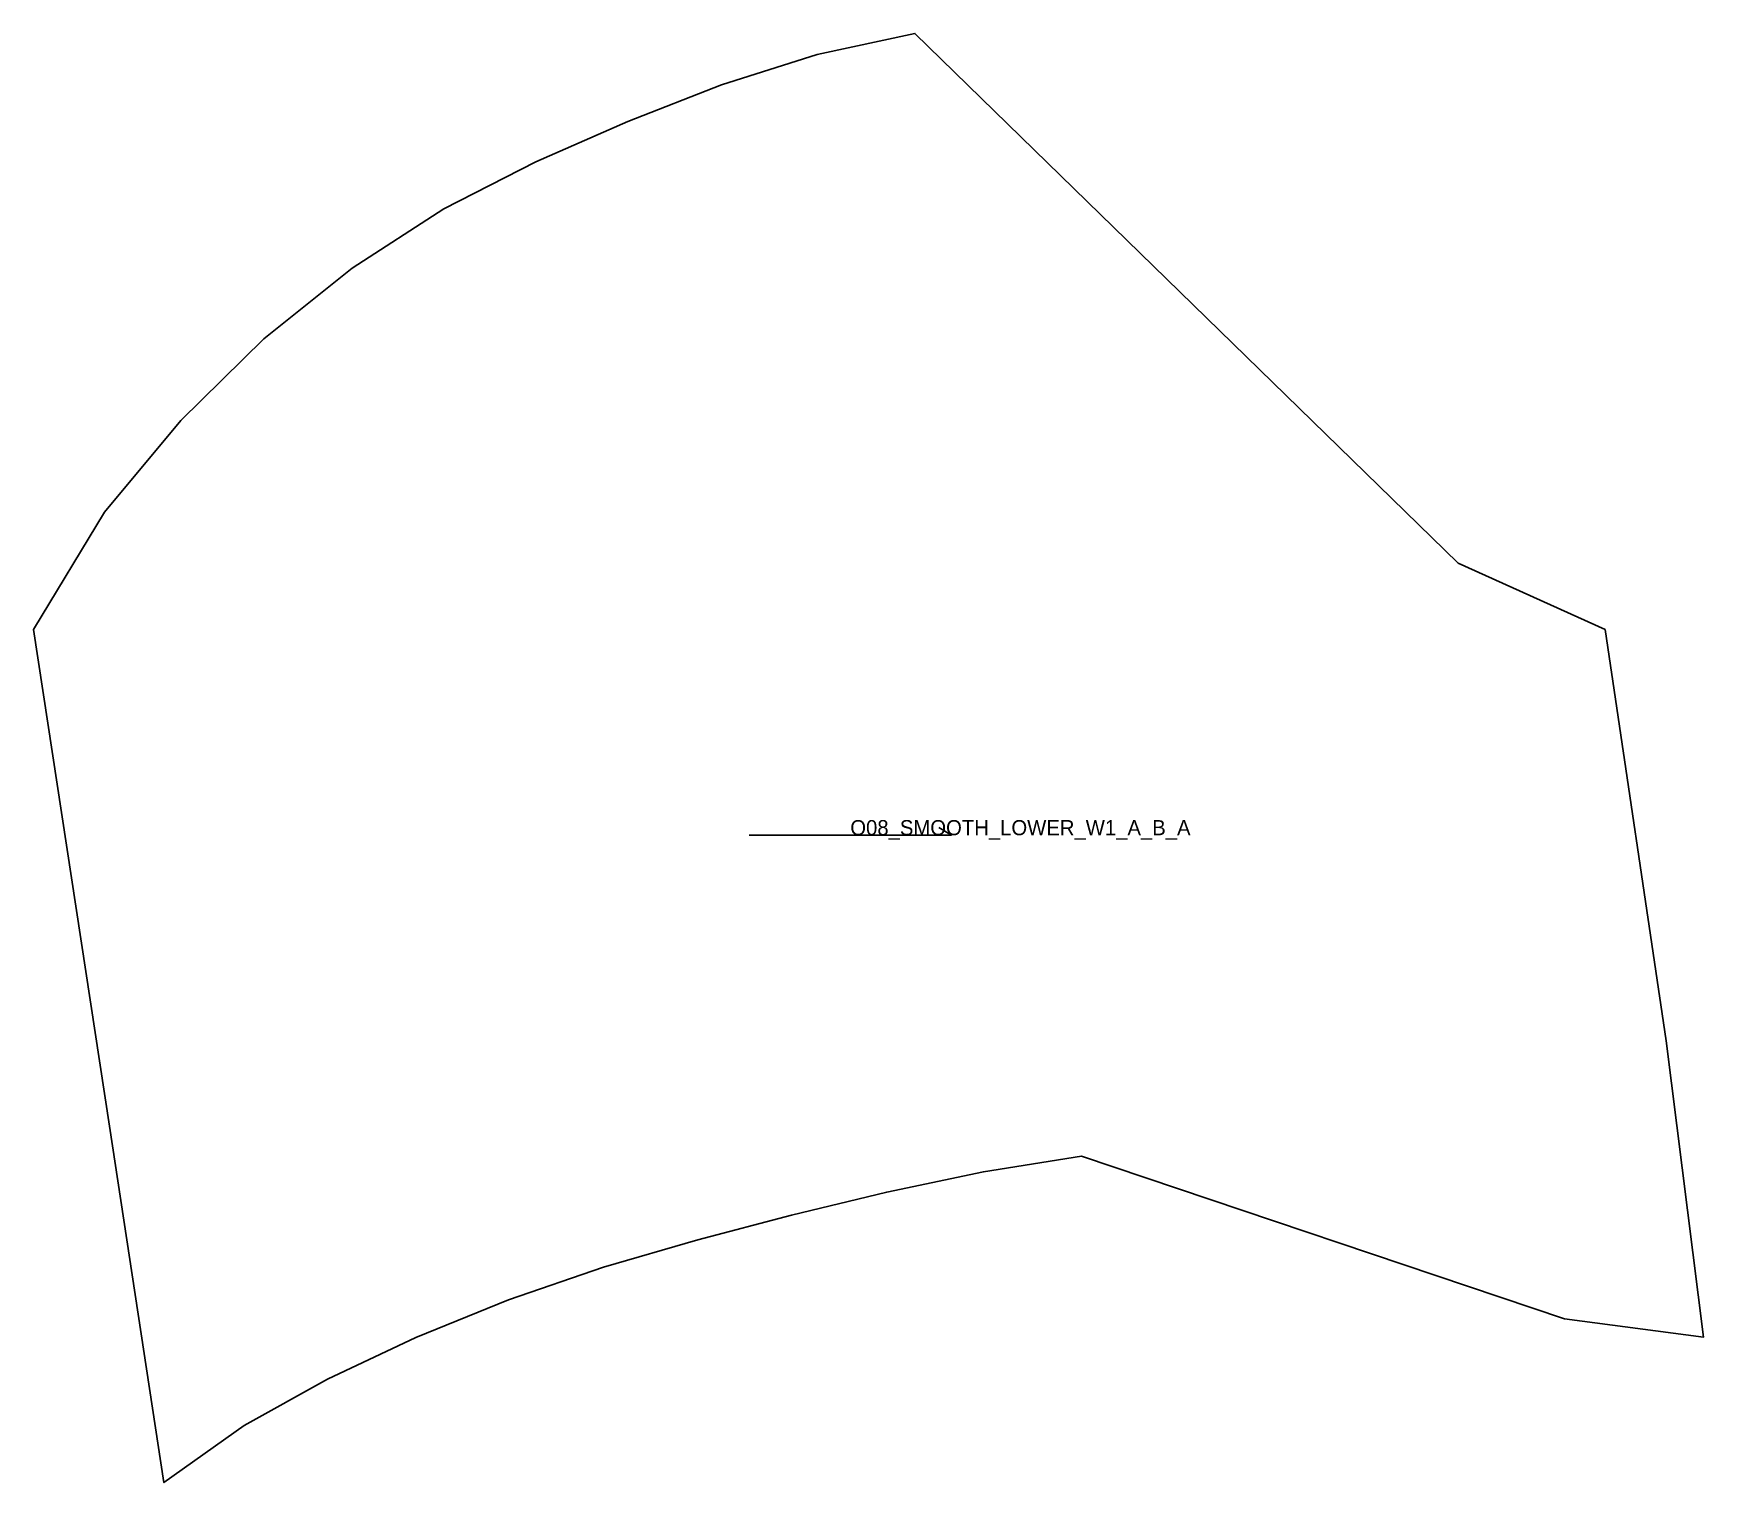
# Model space of a CAD drawing. Header units: millimetres. Extents: x 0 to 661, y -338 to 236.
import ezdxf

# ---------------------------------------------------------------- set-up
doc = ezdxf.new("R2010")
doc.units = ezdxf.units.MM
for name, color, linetype in [('CUT', 1, 'Continuous'), ('GRAIN', 3, 'Continuous'), ('LABEL', 7, 'Continuous'), ('SEW', 5, 'Continuous')]:
    doc.layers.add(name, color=color, linetype=linetype)

msp = doc.modelspace()

# ---------------------------------------------------------------- linework, layer by layer
at = {"layer": 'CUT'}
msp.add_lwpolyline([(0, 0), (28.09, 46.44), (58.38, 82.74), (91.17, 115.01), (126.19, 143.06), (162.48, 166.55), (198.86, 185.14), (235.26, 201.03), (272.32, 215.6), (310.17, 227.61), (348.89, 235.93), (563.86, 26.27), (622, 0), (646.23, -162.83), (660.99, -280.04), (605.9, -272.76), (414.83, -208.45), (375.96, -214.58), (337.73, -222.65), (300.06, -231.83), (262.93, -241.55), (225.63, -252.42), (188.04, -265.36), (151.31, -280.19), (116.36, -296.74), (83.39, -314.97), (51.66, -337.63), (30.11, -196.61), (0, 0)], close=True, dxfattribs=at)
at = {"layer": 'GRAIN'}
for p, q in [((363.29, -81.42), (358.29, -78.42)), ((283.29, -81.42), (363.29, -81.42))]:
    msp.add_line(p, q, dxfattribs=at)
at = {"layer": 'SEW'}
msp.add_lwpolyline([(0, 0), (28.09, 46.44), (58.38, 82.74), (91.17, 115.01), (126.19, 143.06), (162.48, 166.55), (198.86, 185.14), (235.26, 201.03), (272.32, 215.6), (310.17, 227.61), (348.89, 235.93), (563.86, 26.27), (622, 0), (646.23, -162.83), (660.99, -280.04), (605.9, -272.76), (414.83, -208.45), (375.96, -214.58), (337.73, -222.65), (300.06, -231.83), (262.93, -241.55), (225.63, -252.42), (188.04, -265.36), (151.31, -280.19), (116.36, -296.74), (83.39, -314.97), (51.66, -337.63), (30.11, -196.61)], close=True, dxfattribs=at)

# ---------------------------------------------------------------- texts
at = {"layer": 'LABEL'}
msp.add_text('O08_SMOOTH_LOWER_W1_A_B_A', height=6, dxfattribs=at).set_placement((323.29, -81.42))

doc.saveas('drawing.dxf')
